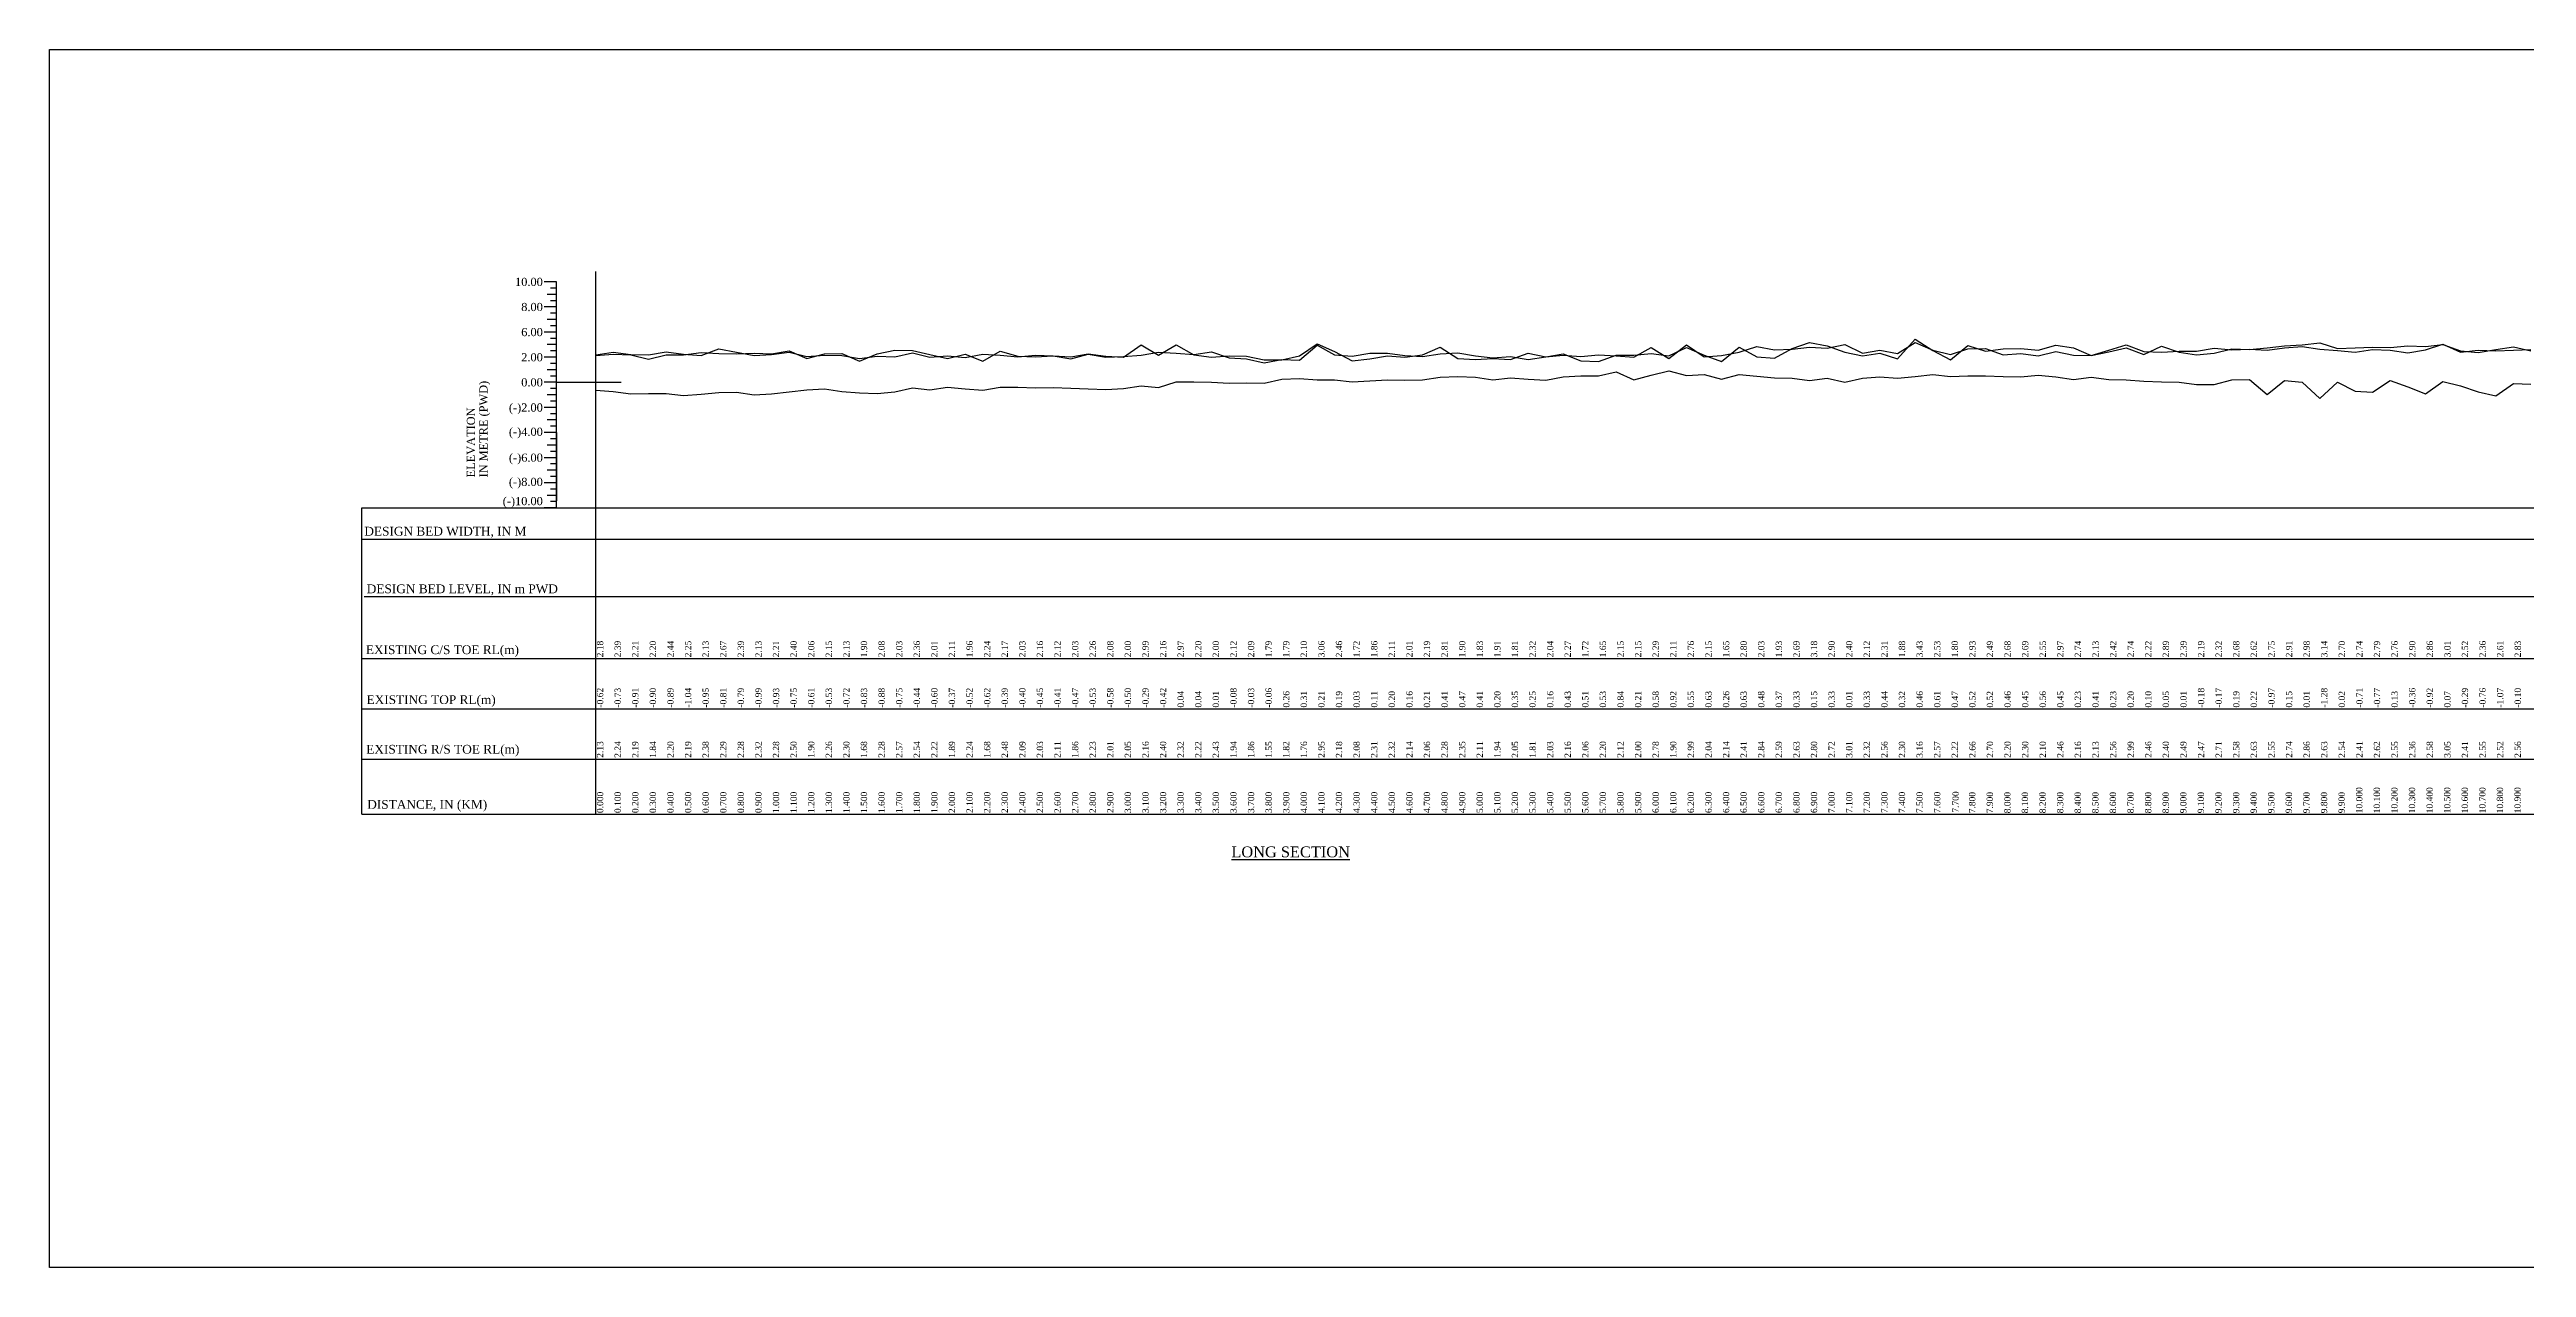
# Model space of a CAD drawing. Header units: metres. Extents: x -148477 to 168932, y -55673 to -2736.
# Drawn here: x 5710 to 5907.2, y -17434.8 to -17337.8 of the extents above; entities that cross this region are included whole.
import ezdxf
from ezdxf.enums import TextEntityAlignment as Align

# ---------------------------------------------------------------- set-up
doc = ezdxf.new("R2010")
doc.units = ezdxf.units.M
doc.styles.add('liza', font='times.ttf', dxfattribs={"height": 2})
doc.styles.get("Standard").update_dxf_attribs({"font": 'times.ttf'})

msp = doc.modelspace()

# ---------------------------------------------------------------- linework, layer by layer
at = {"color": 0, "lineweight": 30}
for p, q in [((5750.4025, -17356.3481), (5749.4025, -17356.3481)), ((5750.4025, -17356.8481), (5749.9025, -17356.8481)), ((5750.4025, -17374.3481), (5750.4025, -17356.3481)), ((5750.4025, -17358.3481), (5749.4025, -17358.3481)), ((5750.4025, -17358.3481), (5749.4025, -17358.3481)), ((5750.4025, -17358.3481), (5749.4025, -17358.3481)), ((5750.4025, -17357.3481), (5749.6525, -17357.3481)), ((5750.4025, -17357.8481), (5749.9025, -17357.8481)), ((5750.4025, -17358.8481), (5749.9025, -17358.8481)), ((5750.4025, -17360.3481), (5749.4025, -17360.3481)), ((5750.4025, -17360.3481), (5749.4025, -17360.3481)), ((5750.4025, -17359.3481), (5749.6525, -17359.3481)), ((5750.4025, -17359.8481), (5749.9025, -17359.8481)), ((5750.4025, -17360.8481), (5749.9025, -17360.8481)), ((5750.4025, -17360.8481), (5749.9025, -17360.8481)), ((5750.4025, -17362.3481), (5749.4025, -17362.3481)), ((5750.4025, -17361.3481), (5749.6525, -17361.3481)), ((5750.4025, -17361.3481), (5749.6525, -17361.3481)), ((5750.4025, -17361.8481), (5749.9025, -17361.8481)), ((5750.4025, -17362.8481), (5749.9025, -17362.8481)), ((5750.4025, -17364.3481), (5749.4025, -17364.3481)), ((5750.4025, -17363.3481), (5749.6525, -17363.3481)), ((5750.4025, -17363.8481), (5749.9025, -17363.8481)), ((5750.4025, -17364.8481), (5749.9025, -17364.8481)), ((5750.4025, -17366.3481), (5749.4025, -17366.3481)), ((5750.4025, -17365.3481), (5749.6525, -17365.3481)), ((5750.4025, -17365.8481), (5749.9025, -17365.8481)), ((5750.4025, -17366.8481), (5749.9025, -17366.8481)), ((5750.4025, -17368.3481), (5749.4025, -17368.3481)), ((5750.4025, -17367.3481), (5749.6525, -17367.3481)), ((5750.4025, -17367.8481), (5749.9025, -17367.8481)), ((5750.4025, -17370.3481), (5749.4025, -17370.3481)), ((5750.4025, -17369.3481), (5749.6525, -17369.3481)), ((5750.4025, -17368.8481), (5749.9025, -17368.8481)), ((5750.4025, -17369.8481), (5749.9025, -17369.8481)), ((5750.4025, -17372.3481), (5749.4025, -17372.3481)), ((5750.4025, -17371.3481), (5749.6525, -17371.3481)), ((5750.4025, -17370.8481), (5749.9025, -17370.8481)), ((5750.4025, -17371.8481), (5749.9025, -17371.8481)), ((5734.9025, -17374.3481), (6085.7377, -17374.3481)), ((5750.4025, -17374.3481), (5749.4025, -17374.3481)), ((5750.4025, -17373.3481), (5749.6525, -17373.3481)), ((5750.4025, -17372.8481), (5749.9025, -17372.8481)), ((5750.4025, -17373.8481), (5749.9025, -17373.8481)), ((5734.9025, -17376.8427), (6085.7377, -17376.8427)), ((5735.0968, -17381.3952), (6085.7377, -17381.3952)), ((5734.9025, -17398.7481), (6085.7377, -17398.7481))]:
    msp.add_line(p, q, dxfattribs=at)
at = {"color": 2, "linetype": 'Continuous', "lineweight": -3, "ltscale": 0.5}
for p, q in [((5753.509, -17398.727), (5753.509, -17355.5253)), ((5750.4025, -17364.3481), (5755.5361, -17364.3481))]:
    msp.add_line(p, q, dxfattribs=at)
at = {"lineweight": 30}
for p, q in [((5750.4025, -17368.3481), (5750.4025, -17373.7781)), ((5734.9025, -17398.7481), (5734.9025, -17374.3481)), ((5734.9025, -17386.3481), (6085.7377, -17386.3481)), ((5734.9025, -17390.3481), (6085.7377, -17390.3481)), ((5734.9025, -17394.3481), (6085.7377, -17394.3481))]:
    msp.add_line(p, q, dxfattribs=at)
at = {"color": 6, "linetype": 'Continuous', "lineweight": -3, "ltscale": 0.5}
msp.add_lwpolyline([(5710.049, -17337.8458), (6104.0573, -17337.8458), (6104.0573, -17434.8339), (5710.049, -17434.8339)], close=True, dxfattribs=at)
at = {"color": 2, "linetype": 'Continuous', "lineweight": -3, "ltscale": 0.5}
msp.add_lwpolyline([(5753.509, -17362.1681), (5754.909, -17361.9581), (5756.309, -17362.1381), (5757.709, -17362.1521), (5759.109, -17361.9081), (5760.509, -17362.0981), (5761.909, -17362.2181), (5763.309, -17361.6781), (5764.709, -17361.9581), (5766.109, -17362.2181), (5767.509, -17362.1381), (5768.909, -17361.9481), (5770.309, -17362.2881), (5771.709, -17362.1981), (5773.109, -17362.2181), (5774.509, -17362.4481), (5775.909, -17362.2681), (5777.309, -17362.3181), (5778.709, -17361.9881), (5780.109, -17362.3381), (5781.509, -17362.2381), (5782.909, -17362.3841), (5784.309, -17362.1081), (5785.709, -17362.1781), (5787.109, -17362.3151), (5788.509, -17362.1881), (5789.909, -17362.2281), (5791.309, -17362.3191), (5792.709, -17362.0881), (5794.109, -17362.2681), (5795.509, -17362.3451), (5796.909, -17361.3581), (5798.309, -17362.1881), (5799.709, -17361.3741), (5801.109, -17362.1481), (5802.509, -17362.3481), (5803.909, -17362.2281), (5805.309, -17362.2581), (5806.709, -17362.5581), (5808.109, -17362.5581), (5809.509, -17362.2481), (5810.909, -17361.2881), (5812.309, -17361.8881), (5813.709, -17362.6281), (5815.109, -17362.4881), (5816.509, -17362.2381), (5817.909, -17362.3431), (5819.309, -17362.1581), (5820.709, -17361.5381), (5822.109, -17362.4481), (5823.509, -17362.5181), (5824.909, -17362.4381), (5826.309, -17362.5381), (5827.709, -17362.0281), (5829.109, -17362.3081), (5830.509, -17362.0781), (5831.909, -17362.6281), (5833.309, -17362.6981), (5834.709, -17362.1981), (5836.109, -17362.1981), (5837.509, -17362.0581), (5838.909, -17362.2381), (5840.309, -17361.5881), (5841.709, -17362.1981), (5843.109, -17362.6981), (5844.509, -17361.5481), (5845.909, -17362.3181), (5847.309, -17362.4181), (5848.709, -17361.6581), (5850.109, -17361.1681), (5851.509, -17361.4481), (5852.909, -17361.9481), (5854.309, -17362.2281), (5855.709, -17362.0381), (5857.109, -17362.4681), (5858.509, -17360.9181), (5859.909, -17361.8181), (5861.309, -17362.5481), (5862.709, -17361.4181), (5864.109, -17361.8581), (5865.509, -17361.6681), (5866.909, -17361.6581), (5868.309, -17361.7981), (5869.709, -17361.3781), (5871.109, -17361.6081), (5872.509, -17362.2181), (5873.909, -17361.9281), (5875.309, -17361.6081), (5876.709, -17362.1281), (5878.109, -17361.4581), (5879.509, -17361.9581), (5880.909, -17362.1581), (5882.309, -17362.0281), (5883.709, -17361.6681), (5885.109, -17361.7281), (5886.509, -17361.5981), (5887.909, -17361.4381), (5889.309, -17361.3681), (5890.709, -17361.2081), (5892.109, -17361.6481), (5893.509, -17361.6081), (5894.909, -17361.5581), (5896.309, -17361.5881), (5897.709, -17361.4481), (5899.109, -17361.4881), (5900.509, -17361.3431), (5901.909, -17361.8281), (5903.309, -17361.9831), (5904.709, -17361.7381), (5906.109, -17361.5181), (5907.509, -17361.8421)], dxfattribs=at)
at = {"color": 6, "linetype": 'Continuous', "lineweight": -3, "ltscale": 0.5}
msp.add_lwpolyline([(5753.509, -17362.2181), (5754.909, -17362.1081), (5756.309, -17362.1601), (5757.709, -17362.5081), (5759.109, -17362.1481), (5760.509, -17362.1541), (5761.909, -17361.9681), (5763.309, -17362.0581), (5764.709, -17362.0681), (5766.109, -17362.0281), (5767.509, -17362.0681), (5768.909, -17361.8481), (5770.309, -17362.4481), (5771.709, -17362.0881), (5773.109, -17362.0481), (5774.509, -17362.6681), (5775.909, -17362.0681), (5777.309, -17361.7781), (5778.709, -17361.8081), (5780.109, -17362.1281), (5781.509, -17362.4581), (5782.909, -17362.1081), (5784.309, -17362.6681), (5785.709, -17361.8681), (5787.109, -17362.2581), (5788.509, -17362.3141), (5789.909, -17362.2381), (5791.309, -17362.4891), (5792.709, -17362.1181), (5794.109, -17362.3381), (5795.509, -17362.2981), (5796.909, -17362.1881), (5798.309, -17361.9481), (5799.709, -17362.0281), (5801.109, -17362.1281), (5802.509, -17361.9181), (5803.909, -17362.4081), (5805.309, -17362.4881), (5806.709, -17362.7981), (5808.109, -17362.5281), (5809.509, -17362.5881), (5810.909, -17361.3981), (5812.309, -17362.1681), (5813.709, -17362.2681), (5815.109, -17362.0381), (5816.509, -17362.0281), (5817.909, -17362.2081), (5819.309, -17362.2881), (5820.709, -17362.0681), (5822.109, -17361.9981), (5823.509, -17362.2381), (5824.909, -17362.4081), (5826.309, -17362.2981), (5827.709, -17362.5381), (5829.109, -17362.3181), (5830.509, -17362.1881), (5831.909, -17362.2881), (5833.309, -17362.1481), (5834.709, -17362.2281), (5836.109, -17362.3481), (5837.509, -17361.5681), (5838.909, -17362.4481), (5840.309, -17361.3581), (5841.709, -17362.3081), (5843.109, -17362.2081), (5844.509, -17361.9381), (5845.909, -17361.5081), (5847.309, -17361.7581), (5848.709, -17361.7181), (5850.109, -17361.5481), (5851.509, -17361.6281), (5852.909, -17361.3381), (5854.309, -17362.0281), (5855.709, -17361.7881), (5857.109, -17362.0481), (5858.509, -17361.1881), (5859.909, -17361.7781), (5861.309, -17362.1281), (5862.709, -17361.6881), (5864.109, -17361.6481), (5865.509, -17362.1481), (5866.909, -17362.0481), (5868.309, -17362.2481), (5869.709, -17361.8881), (5871.109, -17362.1881), (5872.509, -17362.2181), (5873.909, -17361.7881), (5875.309, -17361.3581), (5876.709, -17361.8881), (5878.109, -17361.9481), (5879.509, -17361.8581), (5880.909, -17361.8781), (5882.309, -17361.6381), (5883.709, -17361.7681), (5885.109, -17361.7181), (5886.509, -17361.7981), (5887.909, -17361.6081), (5889.309, -17361.4881), (5890.709, -17361.7181), (5892.109, -17361.8081), (5893.509, -17361.9381), (5894.909, -17361.7281), (5896.309, -17361.7981), (5897.709, -17361.9881), (5899.109, -17361.7681), (5900.509, -17361.3031), (5901.909, -17361.9381), (5903.309, -17361.7981), (5904.709, -17361.8281), (5906.109, -17361.7881), (5907.509, -17361.7421)], dxfattribs=at)
at = {"color": 0, "lineweight": 30}
msp.add_lwpolyline([(5745.4025, -17372.0481, 0, 0, 0), (5745.4025, -17364.3014, 0.2767, 0, 0), (5745.4025, -17363.7481, 0, 0, 0)], format="xyseb", dxfattribs=at)
at = {"color": 4, "linetype": 'Continuous', "lineweight": -3, "ltscale": 0.5}
msp.add_lwpolyline([(5753.509, -17364.9681), (5754.909, -17365.0781), (5756.309, -17365.2581), (5757.709, -17365.2481), (5759.109, -17365.2381), (5760.509, -17365.3841), (5761.909, -17365.2981), (5763.309, -17365.1581), (5764.709, -17365.1381), (5766.109, -17365.3391), (5767.509, -17365.2731), (5768.909, -17365.1021), (5770.309, -17364.9541), (5771.709, -17364.8781), (5773.109, -17365.0681), (5774.509, -17365.1781), (5775.909, -17365.2261), (5777.309, -17365.0991), (5778.709, -17364.7871), (5780.109, -17364.9441), (5781.509, -17364.7211), (5782.909, -17364.8641), (5784.309, -17364.9641), (5785.709, -17364.7431), (5787.109, -17364.7451), (5788.509, -17364.7941), (5789.909, -17364.7611), (5791.309, -17364.8191), (5792.709, -17364.8741), (5794.109, -17364.9281), (5795.509, -17364.8451), (5796.909, -17364.6381), (5798.309, -17364.7681), (5799.709, -17364.3081), (5801.109, -17364.3081), (5802.509, -17364.3381), (5803.909, -17364.4281), (5805.309, -17364.3781), (5806.709, -17364.4081), (5808.109, -17364.0881), (5809.509, -17364.0381), (5810.909, -17364.1381), (5812.309, -17364.1581), (5813.709, -17364.3181), (5815.109, -17364.2381), (5816.509, -17364.1481), (5817.909, -17364.1881), (5819.309, -17364.1381), (5820.709, -17363.9381), (5822.109, -17363.8781), (5823.509, -17363.9381), (5824.909, -17364.1481), (5826.309, -17363.9981), (5827.709, -17364.0981), (5829.109, -17364.1881), (5830.509, -17363.9181), (5831.909, -17363.8381), (5833.309, -17363.8181), (5834.709, -17363.5081), (5836.109, -17364.1381), (5837.509, -17363.7681), (5838.909, -17363.4281), (5840.309, -17363.7981), (5841.709, -17363.7181), (5843.109, -17364.0881), (5844.509, -17363.7181), (5845.909, -17363.8681), (5847.309, -17363.9781), (5848.709, -17364.0181), (5850.109, -17364.1981), (5851.509, -17364.0181), (5852.909, -17364.3381), (5854.309, -17364.0181), (5855.709, -17363.9081), (5857.109, -17364.0281), (5858.509, -17363.8881), (5859.909, -17363.7381), (5861.309, -17363.8781), (5862.709, -17363.8251), (5864.109, -17363.8281), (5865.509, -17363.8881), (5866.909, -17363.8981), (5868.309, -17363.7881), (5869.709, -17363.8981), (5871.109, -17364.1181), (5872.509, -17363.9381), (5873.909, -17364.1181), (5875.309, -17364.1481), (5876.709, -17364.2481), (5878.109, -17364.3031), (5879.509, -17364.3381), (5880.909, -17364.5281), (5882.309, -17364.5181), (5883.709, -17364.1611), (5885.109, -17364.1241), (5886.509, -17365.3221), (5887.909, -17364.1951), (5889.309, -17364.3381), (5890.709, -17365.6281), (5892.109, -17364.3281), (5893.509, -17365.0621), (5894.909, -17365.1191), (5896.309, -17364.2151), (5897.709, -17364.7091), (5899.109, -17365.2691), (5900.509, -17364.2761), (5901.909, -17364.6391), (5903.309, -17365.1051), (5904.709, -17365.4201), (5906.109, -17364.4511), (5907.509, -17364.4841)], dxfattribs=at)

# ---------------------------------------------------------------- texts
at = {"color": 0, "lineweight": 30}
for s, p in [('10.00', (5749.3025, -17356.6731)), ('8.00', (5749.3025, -17358.6731)), ('6.00', (5749.3025, -17360.6731)), ('2.00', (5749.3025, -17362.6731)), ('0.00', (5749.3025, -17364.6731)), ('(-)2.00', (5749.3025, -17366.6863)), ('2.00', (5749.3025, -17366.6731)), ('(-)4.00', (5749.3025, -17368.6113)), ('(-)6.00', (5749.3025, -17370.6731)), ('(-)8.00', (5749.3025, -17372.5981)), ('(-)10.00', (5749.3025, -17374.1324))]:
    msp.add_text(s, height=0.65, dxfattribs=at).set_placement(p, align=Align.RIGHT)
for s, p in [('IN METRE (PWD)', (5744.9025, -17371.9181)), ('ELEVATION', (5743.9025, -17371.9181))]:
    msp.add_text(s, height=0.65, rotation=90, dxfattribs=at).set_placement(p)
at = {"color": 0, "lineweight": 30, "char_height": 0.7, "attachment_point": 1}
for s, insert in [('DESIGN BED WIDTH, IN M', (5735.1003, -17375.854)), ('DESIGN BED LEVEL, IN m PWD', (5735.291, -17380.4424)), ('EXISTING C/S TOE RL(m)', (5735.2203, -17385.2909)), ('EXISTING TOP RL(m)', (5735.2752, -17389.2659)), ('EXISTING R/S TOE RL(m)', (5735.2523, -17393.2156)), ('DISTANCE, IN (KM)', (5735.3307, -17397.6087))]:
    msp.add_mtext(s, dxfattribs=dict(at, insert=insert))
at = {"color": 6, "linetype": 'Continuous', "lineweight": -3, "ltscale": 0.5, "char_height": 0.5, "width": 2.15, "attachment_point": 1, "rotation": 90, "style": 'liza'}
for s, insert in [('2.18', (5753.609, -17386.2481)), ('2.39', (5755.009, -17386.2481)), ('2.21', (5756.409, -17386.2481)), ('2.20', (5757.809, -17386.2481)), ('2.44', (5759.209, -17386.2481)), ('2.25', (5760.609, -17386.2481)), ('2.13', (5762.009, -17386.2481)), ('2.67', (5763.409, -17386.2481)), ('2.39', (5764.809, -17386.2481)), ('2.13', (5766.209, -17386.2481)), ('2.21', (5767.609, -17386.2481)), ('2.40', (5769.009, -17386.2481)), ('2.06', (5770.409, -17386.2481)), ('2.15', (5771.809, -17386.2481)), ('2.13', (5773.209, -17386.2481)), ('1.90', (5774.609, -17386.2481)), ('2.08', (5776.009, -17386.2481)), ('2.03', (5777.409, -17386.2481)), ('2.36', (5778.809, -17386.2481)), ('2.01', (5780.209, -17386.2481)), ('2.11', (5781.609, -17386.2481)), ('1.96', (5783.009, -17386.2481)), ('2.24', (5784.409, -17386.2481)), ('2.17', (5785.809, -17386.2481)), ('2.03', (5787.209, -17386.2481)), ('2.16', (5788.609, -17386.2481)), ('2.12', (5790.009, -17386.2481)), ('2.03', (5791.409, -17386.2481)), ('2.26', (5792.809, -17386.2481)), ('2.08', (5794.209, -17386.2481)), ('2.00', (5795.609, -17386.2481)), ('2.99', (5797.009, -17386.2481)), ('2.16', (5798.409, -17386.2481)), ('2.97', (5799.809, -17386.2481)), ('2.20', (5801.209, -17386.2481)), ('2.00', (5802.609, -17386.2481)), ('2.12', (5804.009, -17386.2481)), ('2.09', (5805.409, -17386.2481)), ('1.79', (5806.809, -17386.2481)), ('1.79', (5808.209, -17386.2481)), ('2.10', (5809.609, -17386.2481)), ('3.06', (5811.009, -17386.2481)), ('2.46', (5812.409, -17386.2481)), ('1.72', (5813.809, -17386.2481)), ('1.86', (5815.209, -17386.2481)), ('2.11', (5816.609, -17386.2481)), ('2.01', (5818.009, -17386.2481)), ('2.19', (5819.409, -17386.2481)), ('2.81', (5820.809, -17386.2481)), ('1.90', (5822.209, -17386.2481)), ('1.83', (5823.609, -17386.2481)), ('1.91', (5825.009, -17386.2481)), ('1.81', (5826.409, -17386.2481)), ('2.32', (5827.809, -17386.2481)), ('2.04', (5829.209, -17386.2481)), ('2.27', (5830.609, -17386.2481)), ('1.72', (5832.009, -17386.2481)), ('1.65', (5833.409, -17386.2481)), ('2.15', (5834.809, -17386.2481)), ('2.15', (5836.209, -17386.2481)), ('2.29', (5837.609, -17386.2481)), ('2.11', (5839.009, -17386.2481)), ('2.76', (5840.409, -17386.2481)), ('2.15', (5841.809, -17386.2481)), ('1.65', (5843.209, -17386.2481)), ('2.80', (5844.609, -17386.2481)), ('2.03', (5846.009, -17386.2481)), ('1.93', (5847.409, -17386.2481)), ('2.69', (5848.809, -17386.2481)), ('3.18', (5850.209, -17386.2481)), ('2.90', (5851.609, -17386.2481)), ('2.40', (5853.009, -17386.2481)), ('2.12', (5854.409, -17386.2481)), ('2.31', (5855.809, -17386.2481)), ('1.88', (5857.209, -17386.2481)), ('3.43', (5858.609, -17386.2481)), ('2.53', (5860.009, -17386.2481)), ('1.80', (5861.409, -17386.2481)), ('2.93', (5862.809, -17386.2481)), ('2.49', (5864.209, -17386.2481)), ('2.68', (5865.609, -17386.2481)), ('2.69', (5867.009, -17386.2481)), ('2.55', (5868.409, -17386.2481)), ('2.97', (5869.809, -17386.2481)), ('2.74', (5871.209, -17386.2481)), ('2.13', (5872.609, -17386.2481)), ('2.42', (5874.009, -17386.2481)), ('2.74', (5875.409, -17386.2481)), ('2.22', (5876.809, -17386.2481)), ('2.89', (5878.209, -17386.2481)), ('2.39', (5879.609, -17386.2481)), ('2.19', (5881.009, -17386.2481)), ('2.32', (5882.409, -17386.2481)), ('2.68', (5883.809, -17386.2481)), ('2.62', (5885.209, -17386.2481)), ('2.75', (5886.609, -17386.2481)), ('2.91', (5888.009, -17386.2481)), ('2.98', (5889.409, -17386.2481)), ('3.14', (5890.809, -17386.2481)), ('2.70', (5892.209, -17386.2481)), ('2.74', (5893.609, -17386.2481)), ('2.79', (5895.009, -17386.2481)), ('2.76', (5896.409, -17386.2481)), ('2.90', (5897.809, -17386.2481)), ('2.86', (5899.209, -17386.2481)), ('3.01', (5900.609, -17386.2481)), ('2.52', (5902.009, -17386.2481)), ('2.36', (5903.409, -17386.2481)), ('2.61', (5904.809, -17386.2481)), ('2.83', (5906.209, -17386.2481)), ('-0.62', (5753.609, -17390.2481)), ('-0.73', (5755.009, -17390.2481)), ('-0.91', (5756.409, -17390.2481)), ('-0.90', (5757.809, -17390.2481)), ('-0.89', (5759.209, -17390.2481)), ('-1.04', (5760.609, -17390.2481)), ('-0.95', (5762.009, -17390.2481)), ('-0.81', (5763.409, -17390.2481)), ('-0.79', (5764.809, -17390.2481)), ('-0.99', (5766.209, -17390.2481)), ('-0.93', (5767.609, -17390.2481)), ('-0.75', (5769.009, -17390.2481)), ('-0.61', (5770.409, -17390.2481)), ('-0.53', (5771.809, -17390.2481)), ('-0.72', (5773.209, -17390.2481)), ('-0.83', (5774.609, -17390.2481)), ('-0.88', (5776.009, -17390.2481)), ('-0.75', (5777.409, -17390.2481)), ('-0.44', (5778.809, -17390.2481)), ('-0.60', (5780.209, -17390.2481)), ('-0.37', (5781.609, -17390.2481)), ('-0.52', (5783.009, -17390.2481)), ('-0.62', (5784.409, -17390.2481)), ('-0.39', (5785.809, -17390.2481)), ('-0.40', (5787.209, -17390.2481)), ('-0.45', (5788.609, -17390.2481)), ('-0.41', (5790.009, -17390.2481)), ('-0.47', (5791.409, -17390.2481)), ('-0.53', (5792.809, -17390.2481)), ('-0.58', (5794.209, -17390.2481)), ('-0.50', (5795.609, -17390.2481)), ('-0.29', (5797.009, -17390.2481)), ('-0.42', (5798.409, -17390.2481)), ('0.04', (5799.809, -17390.2481)), ('0.04', (5801.209, -17390.2481)), ('0.01', (5802.609, -17390.2481)), ('-0.08', (5804.009, -17390.2481)), ('-0.03', (5805.409, -17390.2481)), ('-0.06', (5806.809, -17390.2481)), ('0.26', (5808.209, -17390.2481)), ('0.31', (5809.609, -17390.2481)), ('0.21', (5811.009, -17390.2481)), ('0.19', (5812.409, -17390.2481)), ('0.03', (5813.809, -17390.2481)), ('0.11', (5815.209, -17390.2481)), ('0.20', (5816.609, -17390.2481)), ('0.16', (5818.009, -17390.2481)), ('0.21', (5819.409, -17390.2481)), ('0.41', (5820.809, -17390.2481)), ('0.47', (5822.209, -17390.2481)), ('0.41', (5823.609, -17390.2481)), ('0.20', (5825.009, -17390.2481)), ('0.35', (5826.409, -17390.2481)), ('0.25', (5827.809, -17390.2481)), ('0.16', (5829.209, -17390.2481)), ('0.43', (5830.609, -17390.2481)), ('0.51', (5832.009, -17390.2481)), ('0.53', (5833.409, -17390.2481)), ('0.84', (5834.809, -17390.2481)), ('0.21', (5836.209, -17390.2481)), ('0.58', (5837.609, -17390.2481)), ('0.92', (5839.009, -17390.2481)), ('0.55', (5840.409, -17390.2481)), ('0.63', (5841.809, -17390.2481)), ('0.26', (5843.209, -17390.2481)), ('0.63', (5844.609, -17390.2481)), ('0.48', (5846.009, -17390.2481)), ('0.37', (5847.409, -17390.2481)), ('0.33', (5848.809, -17390.2481)), ('0.15', (5850.209, -17390.2481)), ('0.33', (5851.609, -17390.2481)), ('0.01', (5853.009, -17390.2481)), ('0.33', (5854.409, -17390.2481)), ('0.44', (5855.809, -17390.2481)), ('0.32', (5857.209, -17390.2481)), ('0.46', (5858.609, -17390.2481)), ('0.61', (5860.009, -17390.2481)), ('0.47', (5861.409, -17390.2481)), ('0.52', (5862.809, -17390.2481)), ('0.52', (5864.209, -17390.2481)), ('0.46', (5865.609, -17390.2481)), ('0.45', (5867.009, -17390.2481)), ('0.56', (5868.409, -17390.2481)), ('0.45', (5869.809, -17390.2481)), ('0.23', (5871.209, -17390.2481)), ('0.41', (5872.609, -17390.2481)), ('0.23', (5874.009, -17390.2481)), ('0.20', (5875.409, -17390.2481)), ('0.10', (5876.809, -17390.2481)), ('0.05', (5878.209, -17390.2481)), ('0.01', (5879.609, -17390.2481)), ('-0.18', (5881.009, -17390.2481)), ('-0.17', (5882.409, -17390.2481)), ('0.19', (5883.809, -17390.2481)), ('0.22', (5885.209, -17390.2481)), ('-0.97', (5886.609, -17390.2481)), ('0.15', (5888.009, -17390.2481)), ('0.01', (5889.409, -17390.2481)), ('-1.28', (5890.809, -17390.2481)), ('0.02', (5892.209, -17390.2481)), ('-0.71', (5893.609, -17390.2481)), ('-0.77', (5895.009, -17390.2481)), ('0.13', (5896.409, -17390.2481)), ('-0.36', (5897.809, -17390.2481)), ('-0.92', (5899.209, -17390.2481)), ('0.07', (5900.609, -17390.2481)), ('-0.29', (5902.009, -17390.2481)), ('-0.76', (5903.409, -17390.2481)), ('-1.07', (5904.809, -17390.2481)), ('-0.10', (5906.209, -17390.2481)), ('2.13', (5753.609, -17394.2481)), ('2.24', (5755.009, -17394.2481)), ('2.19', (5756.409, -17394.2481)), ('1.84', (5757.809, -17394.2481)), ('2.20', (5759.209, -17394.2481)), ('2.19', (5760.609, -17394.2481)), ('2.38', (5762.009, -17394.2481)), ('2.29', (5763.409, -17394.2481)), ('2.28', (5764.809, -17394.2481)), ('2.32', (5766.209, -17394.2481)), ('2.28', (5767.609, -17394.2481)), ('2.50', (5769.009, -17394.2481)), ('1.90', (5770.409, -17394.2481)), ('2.26', (5771.809, -17394.2481)), ('2.30', (5773.209, -17394.2481)), ('1.68', (5774.609, -17394.2481)), ('2.28', (5776.009, -17394.2481)), ('2.57', (5777.409, -17394.2481)), ('2.54', (5778.809, -17394.2481)), ('2.22', (5780.209, -17394.2481)), ('1.89', (5781.609, -17394.2481)), ('2.24', (5783.009, -17394.2481)), ('1.68', (5784.409, -17394.2481)), ('2.48', (5785.809, -17394.2481)), ('2.09', (5787.209, -17394.2481)), ('2.03', (5788.609, -17394.2481)), ('2.11', (5790.009, -17394.2481)), ('1.86', (5791.409, -17394.2481)), ('2.23', (5792.809, -17394.2481)), ('2.01', (5794.209, -17394.2481)), ('2.05', (5795.609, -17394.2481)), ('2.16', (5797.009, -17394.2481)), ('2.40', (5798.409, -17394.2481)), ('2.32', (5799.809, -17394.2481)), ('2.22', (5801.209, -17394.2481)), ('2.43', (5802.609, -17394.2481)), ('1.94', (5804.009, -17394.2481)), ('1.86', (5805.409, -17394.2481)), ('1.55', (5806.809, -17394.2481)), ('1.82', (5808.209, -17394.2481)), ('1.76', (5809.609, -17394.2481)), ('2.95', (5811.009, -17394.2481)), ('2.18', (5812.409, -17394.2481)), ('2.08', (5813.809, -17394.2481)), ('2.31', (5815.209, -17394.2481)), ('2.32', (5816.609, -17394.2481)), ('2.14', (5818.009, -17394.2481)), ('2.06', (5819.409, -17394.2481)), ('2.28', (5820.809, -17394.2481)), ('2.35', (5822.209, -17394.2481)), ('2.11', (5823.609, -17394.2481)), ('1.94', (5825.009, -17394.2481)), ('2.05', (5826.409, -17394.2481)), ('1.81', (5827.809, -17394.2481)), ('2.03', (5829.209, -17394.2481)), ('2.16', (5830.609, -17394.2481)), ('2.06', (5832.009, -17394.2481)), ('2.20', (5833.409, -17394.2481)), ('2.12', (5834.809, -17394.2481)), ('2.00', (5836.209, -17394.2481)), ('2.78', (5837.609, -17394.2481)), ('1.90', (5839.009, -17394.2481)), ('2.99', (5840.409, -17394.2481)), ('2.04', (5841.809, -17394.2481)), ('2.14', (5843.209, -17394.2481)), ('2.41', (5844.609, -17394.2481)), ('2.84', (5846.009, -17394.2481)), ('2.59', (5847.409, -17394.2481)), ('2.63', (5848.809, -17394.2481)), ('2.80', (5850.209, -17394.2481)), ('2.72', (5851.609, -17394.2481)), ('3.01', (5853.009, -17394.2481)), ('2.32', (5854.409, -17394.2481)), ('2.56', (5855.809, -17394.2481)), ('2.30', (5857.209, -17394.2481)), ('3.16', (5858.609, -17394.2481)), ('2.57', (5860.009, -17394.2481)), ('2.22', (5861.409, -17394.2481)), ('2.66', (5862.809, -17394.2481)), ('2.70', (5864.209, -17394.2481)), ('2.20', (5865.609, -17394.2481)), ('2.30', (5867.009, -17394.2481)), ('2.10', (5868.409, -17394.2481)), ('2.46', (5869.809, -17394.2481)), ('2.16', (5871.209, -17394.2481)), ('2.13', (5872.609, -17394.2481)), ('2.56', (5874.009, -17394.2481)), ('2.99', (5875.409, -17394.2481)), ('2.46', (5876.809, -17394.2481)), ('2.40', (5878.209, -17394.2481)), ('2.49', (5879.609, -17394.2481)), ('2.47', (5881.009, -17394.2481)), ('2.71', (5882.409, -17394.2481)), ('2.58', (5883.809, -17394.2481)), ('2.63', (5885.209, -17394.2481)), ('2.55', (5886.609, -17394.2481)), ('2.74', (5888.009, -17394.2481)), ('2.86', (5889.409, -17394.2481)), ('2.63', (5890.809, -17394.2481)), ('2.54', (5892.209, -17394.2481)), ('2.41', (5893.609, -17394.2481)), ('2.62', (5895.009, -17394.2481)), ('2.55', (5896.409, -17394.2481)), ('2.36', (5897.809, -17394.2481)), ('2.58', (5899.209, -17394.2481)), ('3.05', (5900.609, -17394.2481)), ('2.41', (5902.009, -17394.2481)), ('2.55', (5903.409, -17394.2481)), ('2.52', (5904.809, -17394.2481)), ('2.56', (5906.209, -17394.2481)), ('0.000', (5753.6087, -17398.6474)), ('0.100', (5755.0087, -17398.6474)), ('0.200', (5756.4087, -17398.6474)), ('0.300', (5757.8087, -17398.6474)), ('0.400', (5759.2087, -17398.6474)), ('0.500', (5760.6087, -17398.6474)), ('0.600', (5762.0087, -17398.6474)), ('0.700', (5763.4087, -17398.6474)), ('0.800', (5764.8087, -17398.6474)), ('0.900', (5766.2087, -17398.6474)), ('1.000', (5767.6087, -17398.6474)), ('1.100', (5769.0087, -17398.6474)), ('1.200', (5770.4087, -17398.6474)), ('1.300', (5771.8087, -17398.6474)), ('1.400', (5773.2087, -17398.6474)), ('1.500', (5774.6087, -17398.6474)), ('1.600', (5776.0087, -17398.6474)), ('1.700', (5777.4087, -17398.6474)), ('1.800', (5778.8087, -17398.6474)), ('1.900', (5780.2087, -17398.6474)), ('2.000', (5781.6087, -17398.6474)), ('2.100', (5783.0087, -17398.6474)), ('2.200', (5784.4087, -17398.6474)), ('2.300', (5785.8087, -17398.6474)), ('2.400', (5787.2087, -17398.6474)), ('2.500', (5788.6087, -17398.6474)), ('2.600', (5790.0087, -17398.6474)), ('2.700', (5791.4087, -17398.6474)), ('2.800', (5792.8087, -17398.6474)), ('2.900', (5794.2087, -17398.6474)), ('3.000', (5795.6087, -17398.6474)), ('3.100', (5797.0087, -17398.6474)), ('3.200', (5798.4087, -17398.6474)), ('3.300', (5799.8087, -17398.6474)), ('3.400', (5801.2087, -17398.6474)), ('3.500', (5802.6087, -17398.6474)), ('3.600', (5804.0087, -17398.6474)), ('3.700', (5805.4087, -17398.6474)), ('3.800', (5806.8087, -17398.6474)), ('3.900', (5808.2087, -17398.6474)), ('4.000', (5809.6087, -17398.6474)), ('4.100', (5811.0087, -17398.6474)), ('4.200', (5812.4087, -17398.6474)), ('4.300', (5813.8087, -17398.6474)), ('4.400', (5815.2087, -17398.6474)), ('4.500', (5816.6087, -17398.6474)), ('4.600', (5818.0087, -17398.6474)), ('4.700', (5819.4087, -17398.6474)), ('4.800', (5820.8087, -17398.6474)), ('4.900', (5822.2087, -17398.6474)), ('5.000', (5823.6087, -17398.6474)), ('5.100', (5825.0087, -17398.6474)), ('5.200', (5826.4087, -17398.6474)), ('5.300', (5827.8087, -17398.6474)), ('5.400', (5829.2087, -17398.6474)), ('5.500', (5830.6087, -17398.6474)), ('5.600', (5832.0087, -17398.6474)), ('5.700', (5833.4087, -17398.6474)), ('5.800', (5834.8087, -17398.6474)), ('5.900', (5836.2087, -17398.6474)), ('6.000', (5837.6087, -17398.6474)), ('6.100', (5839.0087, -17398.6474)), ('6.200', (5840.4087, -17398.6474)), ('6.300', (5841.8087, -17398.6474)), ('6.400', (5843.2087, -17398.6474)), ('6.500', (5844.6087, -17398.6474)), ('6.600', (5846.0087, -17398.6474)), ('6.700', (5847.4087, -17398.6474)), ('6.800', (5848.8087, -17398.6474)), ('6.900', (5850.2087, -17398.6474)), ('7.000', (5851.6087, -17398.6474)), ('7.100', (5853.0087, -17398.6474)), ('7.200', (5854.4087, -17398.6474)), ('7.300', (5855.8087, -17398.6474)), ('7.400', (5857.2087, -17398.6474)), ('7.500', (5858.6087, -17398.6474)), ('7.600', (5860.0087, -17398.6474)), ('7.700', (5861.4748, -17398.6176)), ('7.800', (5862.7945, -17398.6665)), ('7.900', (5864.1945, -17398.6665)), ('8.000', (5865.5945, -17398.6665)), ('8.100', (5866.9945, -17398.6665)), ('8.200', (5868.3945, -17398.6665)), ('8.300', (5869.7945, -17398.6665)), ('8.400', (5871.1945, -17398.6665)), ('8.500', (5872.5945, -17398.6665)), ('8.600', (5873.9945, -17398.6665)), ('8.700', (5875.3945, -17398.6665)), ('8.800', (5876.7945, -17398.6665)), ('8.900', (5878.1945, -17398.6665)), ('9.000', (5879.5945, -17398.6665)), ('9.100', (5880.9945, -17398.6665)), ('9.200', (5882.3945, -17398.6665)), ('9.300', (5883.7945, -17398.6665)), ('9.400', (5885.1945, -17398.6665)), ('9.500', (5886.5945, -17398.6665)), ('9.600', (5887.9945, -17398.6665)), ('9.700', (5889.3945, -17398.6665)), ('9.800', (5890.7945, -17398.6665)), ('9.900', (5892.1945, -17398.6665)), ('10.000', (5893.5945, -17398.6665)), ('10.100', (5894.9945, -17398.6665)), ('10.200', (5896.3945, -17398.6665)), ('10.300', (5897.7945, -17398.6665)), ('10.400', (5899.1945, -17398.6665)), ('10.500', (5900.5945, -17398.6665)), ('10.600', (5901.9945, -17398.6665)), ('10.700', (5903.3945, -17398.6665)), ('10.800', (5904.7945, -17398.6665)), ('10.900', (5906.1945, -17398.6665))]:
    msp.add_mtext(s, dxfattribs=dict(at, insert=insert))
at = {"color": 0, "linetype": 'ByBlock', "lineweight": 30, "insert": (5804.096, -17401.3078), "char_height": 0.861585, "width": 43.932388, "attachment_point": 1}
msp.add_mtext('\\pi-861.6,l861.6,t3.705e+004;{\\LLONG SECTION }', dxfattribs=at)

doc.saveas('drawing.dxf')
